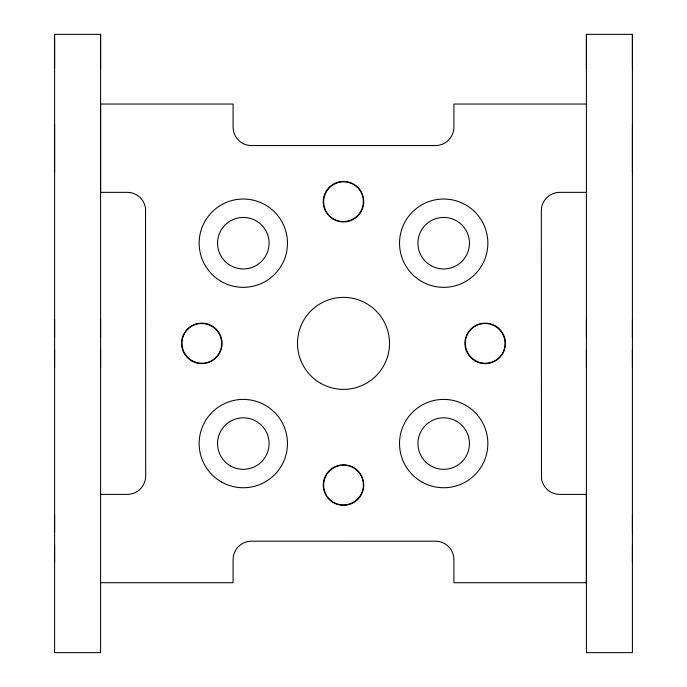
<?xml version="1.0" encoding="UTF-8"?>
<svg xmlns="http://www.w3.org/2000/svg" width="687" height="687" viewBox="0 0 687 687"><rect width="100%" height="100%" fill="white"/><g stroke="black" fill="none" stroke-linecap="round" stroke-linejoin="round"><path stroke-width="1.03" d="M54.591 34.35L54.591 652.65L100.594 652.65L100.594 34.35L54.591 34.35L54.591 68.451M586.406 34.35L586.406 652.65L632.409 652.65L632.409 34.35L586.406 34.35L586.406 68.451M586.406 104.038L453.909 104.038L453.909 127.155A18.403 18.403 0 0 1 435.515 145.558L251.494 145.558A18.403 18.403 0 0 1 233.091 127.155L233.091 104.029L100.603 104.029L100.603 192.36L127.284 192.36A18.403 18.403 0 0 1 145.524 208.359L145.678 475.988A18.403 18.403 0 0 1 127.284 494.391L100.594 494.391M586.406 192.36L559.725 192.36A18.403 18.403 0 0 0 541.322 210.763L541.476 478.392A18.403 18.403 0 0 0 559.725 494.4L586.406 494.4L586.406 582.722L453.909 582.722L453.909 559.604A18.403 18.403 0 0 0 435.506 541.201L251.494 541.193A18.403 18.403 0 0 0 233.091 559.596L233.091 582.722L100.594 582.722M632.409 34.35L632.409 68.451M632.409 124.399L632.409 172.239M632.409 319.575L632.409 337.308M632.409 349.692L632.409 367.425M632.409 514.761L632.409 532.485M632.409 544.868L632.409 562.601M586.406 319.575L586.406 337.308M586.406 349.692L586.406 367.425M100.594 34.35L100.594 68.451M100.594 319.575L100.594 337.308M100.594 349.692L100.594 367.425M54.591 124.399L54.591 172.239M54.591 319.575L54.591 337.308M54.591 349.692L54.591 367.425M54.591 514.761L54.591 532.485M54.591 544.868L54.591 562.601M230.428 265.491A25.762 25.762 0 0 0 269.072 243.181A25.762 25.762 0 0 0 230.428 220.87A25.762 25.762 0 0 0 230.428 265.491M230.428 465.88A25.762 25.762 0 0 0 269.072 443.57A25.762 25.762 0 0 0 230.428 421.26A25.762 25.762 0 0 0 230.428 465.88M425.476 461.784A25.762 25.762 0 0 0 468.577 450.234A25.762 25.762 0 0 0 437.026 418.684A25.762 25.762 0 0 0 425.476 461.784M430.809 265.5A25.762 25.762 0 0 0 469.453 243.189A25.762 25.762 0 0 0 430.809 220.87A25.762 25.762 0 0 0 430.809 265.5M333.135 219.067A20.241 20.241 0 0 0 363.741 201.969A20.241 20.241 0 0 0 333.624 184.013A20.241 20.241 0 0 0 333.135 219.067M474.829 360.761A20.241 20.241 0 0 0 505.434 343.663A20.241 20.241 0 0 0 475.318 325.707A20.241 20.241 0 0 0 474.829 360.761M333.135 502.455A20.241 20.241 0 0 0 363.741 485.357A20.241 20.241 0 0 0 333.624 467.4A20.241 20.241 0 0 0 333.135 502.455M191.441 360.761A20.241 20.241 0 0 0 222.047 343.663A20.241 20.241 0 0 0 191.931 325.707A20.241 20.241 0 0 0 191.441 360.761M221.231 281.43A44.166 44.166 0 0 0 287.475 243.181A44.166 44.166 0 0 0 221.231 204.941A44.166 44.166 0 0 0 221.231 281.43M221.223 481.819A44.166 44.166 0 0 0 287.475 443.57A44.166 44.166 0 0 0 221.223 405.321A44.166 44.166 0 0 0 221.223 481.819M421.612 481.819A44.166 44.166 0 0 0 487.856 443.57A44.166 44.166 0 0 0 421.612 405.321A44.166 44.166 0 0 0 421.612 481.819M421.612 281.43A44.166 44.166 0 0 0 487.856 243.189A44.166 44.166 0 0 0 421.612 204.941A44.166 44.166 0 0 0 421.612 281.43M320.503 383.217A46.003 46.003 0 0 0 389.503 343.38A46.003 46.003 0 0 0 320.503 303.534A46.003 46.003 0 0 0 320.503 383.217M187.697 329.262A20.017 19.811 45 0 0 187.8 357.386A20.017 19.811 45 0 0 215.924 357.489A20.017 19.811 45 0 0 215.812 329.374A20.017 19.811 45 0 0 187.697 329.262M329.391 499.183A20.017 19.811 -45 0 0 357.506 499.08A20.017 19.811 -45 0 0 357.618 470.956A20.017 19.811 -45 0 0 329.494 471.067A20.017 19.811 -45 0 0 329.391 499.183M499.312 357.489A20.017 19.811 45 0 0 499.2 329.374A20.017 19.811 45 0 0 471.084 329.262A20.017 19.811 45 0 0 471.188 357.386A20.017 19.811 45 0 0 499.312 357.489M357.618 187.568A20.017 19.811 -45 0 0 329.494 187.68A20.017 19.811 -45 0 0 329.391 215.795A20.017 19.811 -45 0 0 357.506 215.692A20.017 19.811 -45 0 0 357.618 187.568"/></g></svg>
